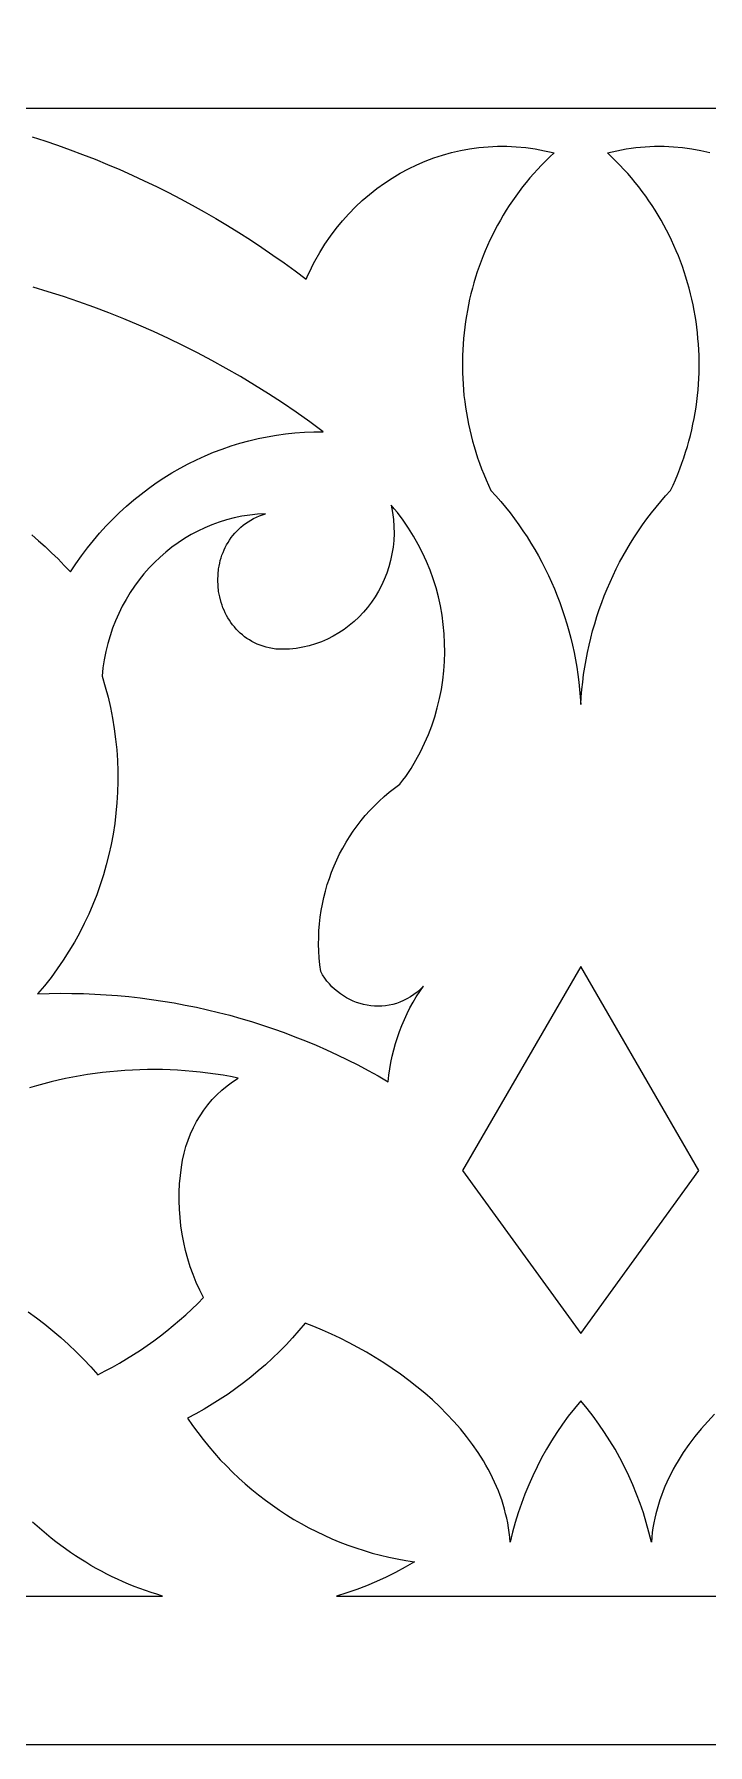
# Model space of a CAD drawing. Extents: x -1429 to -724, y 80 to 630.
# Drawn here: x -1039.6 to -1016.9, y 144.7 to 202.2 of the extents above; entities that cross this region are included whole.
import ezdxf

# ---------------------------------------------------------------- set-up
doc = ezdxf.new("R2010")
doc.units = 0
doc.layers.add('LAYER_1', color=18, linetype='CONTINUOUS')

msp = doc.modelspace()

# ---------------------------------------------------------------- linework, layer by layer
at = {"layer": 'LAYER_1'}
for points in [[(-784.299, 144.673), (-1369.299, 144.673), (-1369.299, 569.673), (-994.512, 569.673), (-784.299, 409.912)], [(-1027.532, 186.101), (-1027.501, 185.862), (-1027.485, 185.625), (-1027.481, 185.39), (-1027.491, 185.158), (-1027.514, 184.929), (-1027.55, 184.704), (-1027.597, 184.482), (-1027.656, 184.265), (-1027.727, 184.053), (-1027.809, 183.846), (-1027.901, 183.645), (-1028.004, 183.45), (-1028.117, 183.262), (-1028.24, 183.08), (-1028.372, 182.907), (-1028.512, 182.741), (-1028.662, 182.583), (-1028.82, 182.435), (-1028.985, 182.295), (-1029.158, 182.165), (-1029.339, 182.046), (-1029.526, 181.937), (-1029.72, 181.839), (-1029.92, 181.752), (-1030.125, 181.678), (-1030.336, 181.615), (-1030.552, 181.566), (-1030.773, 181.529), (-1030.999, 181.507), (-1031.228, 181.498), (-1031.461, 181.504), (-1031.572, 181.521), (-1031.679, 181.543), (-1031.784, 181.569), (-1031.885, 181.599), (-1031.983, 181.633), (-1032.078, 181.672), (-1032.17, 181.714), (-1032.258, 181.76), (-1032.344, 181.81), (-1032.426, 181.863), (-1032.505, 181.92), (-1032.581, 181.979), (-1032.653, 182.042), (-1032.722, 182.108), (-1032.788, 182.177), (-1032.851, 182.248), (-1032.91, 182.321), (-1032.966, 182.397), (-1033.019, 182.476), (-1033.068, 182.556), (-1033.115, 182.638), (-1033.157, 182.722), (-1033.197, 182.808), (-1033.233, 182.896), (-1033.265, 182.984), (-1033.295, 183.074), (-1033.343, 183.257), (-1033.378, 183.444), (-1033.399, 183.633), (-1033.406, 183.823), (-1033.4, 184.013), (-1033.379, 184.201), (-1033.363, 184.295), (-1033.344, 184.388), (-1033.322, 184.48), (-1033.295, 184.571), (-1033.266, 184.662), (-1033.232, 184.75), (-1033.195, 184.838), (-1033.155, 184.924), (-1033.111, 185.008), (-1033.063, 185.091), (-1033.012, 185.171), (-1032.957, 185.25), (-1032.898, 185.326), (-1032.836, 185.4), (-1032.77, 185.471), (-1032.7, 185.54), (-1032.627, 185.606), (-1032.55, 185.669), (-1032.47, 185.729), (-1032.385, 185.786), (-1032.297, 185.84), (-1032.205, 185.89), (-1032.11, 185.936), (-1032.01, 185.979), (-1031.907, 186.018), (-1031.8, 186.053), (-1032.069, 186.037), (-1032.335, 186.009), (-1032.597, 185.968), (-1032.855, 185.915), (-1033.109, 185.849), (-1033.358, 185.772), (-1033.603, 185.683), (-1033.842, 185.584), (-1034.076, 185.473), (-1034.304, 185.352), (-1034.526, 185.22), (-1034.742, 185.079), (-1034.952, 184.928), (-1035.155, 184.767), (-1035.35, 184.597), (-1035.538, 184.418), (-1035.718, 184.231), (-1035.891, 184.035), (-1036.055, 183.832), (-1036.21, 183.62), (-1036.356, 183.402), (-1036.494, 183.176), (-1036.621, 182.943), (-1036.74, 182.704), (-1036.848, 182.459), (-1036.945, 182.207), (-1037.032, 181.95), (-1037.108, 181.687), (-1037.173, 181.42), (-1037.227, 181.147), (-1037.268, 180.87), (-1037.298, 180.589), (-1037.193, 180.241), (-1037.099, 179.89), (-1037.018, 179.538), (-1036.948, 179.184), (-1036.889, 178.829), (-1036.843, 178.474), (-1036.807, 178.118), (-1036.783, 177.762), (-1036.77, 177.406), (-1036.769, 177.05), (-1036.779, 176.695), (-1036.8, 176.341), (-1036.832, 175.988), (-1036.875, 175.637), (-1036.929, 175.288), (-1036.994, 174.94), (-1037.069, 174.596), (-1037.156, 174.254), (-1037.253, 173.915), (-1037.361, 173.579), (-1037.48, 173.247), (-1037.609, 172.919), (-1037.749, 172.595), (-1037.899, 172.275), (-1038.06, 171.96), (-1038.23, 171.651), (-1038.411, 171.346), (-1038.603, 171.048), (-1038.804, 170.755), (-1039.016, 170.468), (-1039.237, 170.188), (-1039.469, 169.915), (-1039.083, 169.928), (-1038.698, 169.933), (-1038.313, 169.932), (-1037.928, 169.923), (-1037.544, 169.908), (-1037.161, 169.886), (-1036.778, 169.857), (-1036.396, 169.821), (-1036.015, 169.778), (-1035.635, 169.729), (-1035.256, 169.672), (-1034.878, 169.609), (-1034.501, 169.54), (-1034.126, 169.463), (-1033.752, 169.38), (-1033.379, 169.29), (-1033.007, 169.194), (-1032.638, 169.091), (-1032.27, 168.981), (-1031.904, 168.865), (-1031.539, 168.742), (-1031.177, 168.612), (-1030.816, 168.476), (-1030.458, 168.334), (-1030.102, 168.185), (-1029.748, 168.029), (-1029.396, 167.867), (-1029.047, 167.699), (-1028.7, 167.524), (-1028.356, 167.343), (-1028.014, 167.155), (-1027.676, 166.962), (-1027.653, 167.179), (-1027.623, 167.396), (-1027.586, 167.611), (-1027.542, 167.824), (-1027.491, 168.035), (-1027.433, 168.244), (-1027.368, 168.45), (-1027.297, 168.655), (-1027.219, 168.856), (-1027.134, 169.054), (-1027.043, 169.25), (-1026.945, 169.442), (-1026.841, 169.631), (-1026.731, 169.816), (-1026.614, 169.997), (-1026.491, 170.174), (-1026.596, 170.071), (-1026.704, 169.977), (-1026.815, 169.892), (-1026.929, 169.815), (-1027.045, 169.748), (-1027.163, 169.688), (-1027.282, 169.638), (-1027.403, 169.595), (-1027.525, 169.56), (-1027.648, 169.534), (-1027.772, 169.515), (-1027.895, 169.503), (-1028.019, 169.5), (-1028.142, 169.503), (-1028.264, 169.514), (-1028.386, 169.532), (-1028.506, 169.557), (-1028.624, 169.589), (-1028.741, 169.627), (-1028.855, 169.672), (-1028.967, 169.723), (-1029.076, 169.78), (-1029.182, 169.844), (-1029.284, 169.913), (-1029.383, 169.989), (-1029.478, 170.07), (-1029.568, 170.156), (-1029.654, 170.248), (-1029.735, 170.345), (-1029.811, 170.447), (-1029.881, 170.554), (-1029.945, 170.666), (-1029.975, 170.896), (-1029.997, 171.125), (-1030.01, 171.354), (-1030.016, 171.583), (-1030.014, 171.811), (-1030.004, 172.038), (-1029.987, 172.264), (-1029.961, 172.489), (-1029.929, 172.712), (-1029.889, 172.934), (-1029.841, 173.153), (-1029.786, 173.371), (-1029.724, 173.586), (-1029.655, 173.798), (-1029.579, 174.008), (-1029.496, 174.215), (-1029.405, 174.419), (-1029.309, 174.62), (-1029.205, 174.817), (-1029.095, 175.01), (-1028.978, 175.199), (-1028.854, 175.384), (-1028.725, 175.565), (-1028.588, 175.741), (-1028.446, 175.913), (-1028.298, 176.079), (-1028.143, 176.24), (-1027.982, 176.396), (-1027.816, 176.547), (-1027.643, 176.691), (-1027.465, 176.83), (-1027.281, 176.962), (-1027.183, 177.093), (-1027.089, 177.226), (-1026.91, 177.496), (-1026.745, 177.772), (-1026.592, 178.054), (-1026.453, 178.342), (-1026.327, 178.634), (-1026.213, 178.93), (-1026.113, 179.23), (-1026.026, 179.533), (-1025.951, 179.839), (-1025.89, 180.148), (-1025.842, 180.458), (-1025.807, 180.77), (-1025.784, 181.082), (-1025.775, 181.396), (-1025.778, 181.709), (-1025.794, 182.022), (-1025.824, 182.334), (-1025.866, 182.644), (-1025.921, 182.953), (-1025.988, 183.259), (-1026.069, 183.563), (-1026.162, 183.863), (-1026.269, 184.159), (-1026.388, 184.452), (-1026.519, 184.739), (-1026.664, 185.022), (-1026.821, 185.299), (-1026.991, 185.57), (-1027.174, 185.834), (-1027.369, 186.091), (-1027.471, 186.217), (-1027.577, 186.341)], [(-1025.175, 163.979), (-1021.202, 158.503), (-1017.229, 163.979), (-1021.202, 170.84)]]:
    msp.add_lwpolyline(points, close=True, dxfattribs=at)
for points in [[(-998.822, 199.673), (-1043.582, 199.673)], [(-1039.654, 198.725), (-1039.226, 198.586), (-1038.8, 198.441), (-1038.376, 198.29), (-1037.955, 198.132), (-1037.535, 197.968), (-1037.118, 197.797), (-1036.703, 197.62), (-1036.291, 197.437), (-1035.88, 197.247), (-1035.473, 197.051), (-1035.068, 196.849), (-1034.666, 196.64), (-1034.266, 196.425), (-1033.87, 196.204), (-1033.476, 195.977), (-1033.085, 195.743), (-1032.697, 195.504), (-1032.312, 195.258), (-1031.93, 195.006), (-1031.552, 194.748), (-1031.177, 194.484), (-1030.805, 194.214), (-1030.436, 193.938), (-1030.367, 194.094), (-1030.295, 194.247), (-1030.221, 194.398), (-1030.143, 194.547), (-1029.979, 194.837), (-1029.804, 195.117), (-1029.619, 195.387), (-1029.423, 195.647), (-1029.218, 195.897), (-1029.003, 196.136), (-1028.78, 196.365), (-1028.548, 196.582), (-1028.308, 196.788), (-1028.06, 196.983), (-1027.805, 197.167), (-1027.543, 197.338), (-1027.274, 197.498), (-1026.999, 197.646), (-1026.719, 197.781), (-1026.433, 197.903), (-1026.143, 198.013), (-1025.847, 198.109), (-1025.548, 198.193), (-1025.245, 198.263), (-1024.939, 198.319), (-1024.63, 198.362), (-1024.318, 198.391), (-1024.004, 198.405), (-1023.688, 198.405), (-1023.372, 198.39), (-1023.054, 198.361), (-1022.895, 198.341), (-1022.735, 198.316), (-1022.576, 198.288), (-1022.417, 198.257), (-1022.258, 198.221), (-1022.099, 198.181), (-1022.243, 198.048), (-1022.383, 197.911), (-1022.52, 197.772), (-1022.654, 197.63), (-1022.784, 197.486), (-1022.911, 197.34), (-1023.035, 197.191), (-1023.155, 197.04), (-1023.272, 196.887), (-1023.386, 196.731), (-1023.497, 196.574), (-1023.604, 196.414), (-1023.707, 196.253), (-1023.807, 196.089), (-1023.904, 195.924), (-1023.997, 195.757), (-1024.087, 195.588), (-1024.174, 195.417), (-1024.257, 195.245), (-1024.336, 195.072), (-1024.412, 194.897), (-1024.485, 194.72), (-1024.554, 194.542), (-1024.619, 194.363), (-1024.681, 194.183), (-1024.74, 194.001), (-1024.795, 193.818), (-1024.846, 193.634), (-1024.894, 193.45), (-1024.938, 193.264), (-1024.978, 193.077), (-1025.015, 192.89), (-1025.048, 192.702), (-1025.078, 192.513), (-1025.104, 192.324), (-1025.126, 192.134), (-1025.145, 191.943), (-1025.16, 191.752), (-1025.171, 191.561), (-1025.179, 191.369), (-1025.183, 191.177), (-1025.183, 190.985), (-1025.18, 190.793), (-1025.172, 190.601), (-1025.161, 190.408), (-1025.146, 190.216), (-1025.128, 190.024), (-1025.105, 189.832), (-1025.079, 189.64), (-1025.049, 189.449), (-1025.015, 189.258), (-1024.977, 189.067), (-1024.936, 188.877), (-1024.89, 188.687), (-1024.841, 188.498), (-1024.788, 188.31), (-1024.731, 188.122), (-1024.67, 187.935), (-1024.605, 187.749), (-1024.536, 187.564), (-1024.463, 187.38), (-1024.386, 187.197), (-1024.305, 187.015), (-1024.221, 186.834), (-1024.054, 186.651), (-1023.891, 186.464), (-1023.733, 186.274), (-1023.579, 186.08), (-1023.429, 185.884), (-1023.284, 185.684), (-1023.144, 185.48), (-1023.008, 185.274), (-1022.877, 185.065), (-1022.75, 184.853), (-1022.628, 184.638), (-1022.51, 184.421), (-1022.398, 184.201), (-1022.29, 183.978), (-1022.187, 183.753), (-1022.088, 183.526), (-1021.995, 183.296), (-1021.906, 183.065), (-1021.823, 182.831), (-1021.744, 182.595), (-1021.671, 182.357), (-1021.602, 182.118), (-1021.539, 181.876), (-1021.48, 181.634), (-1021.427, 181.389), (-1021.379, 181.143), (-1021.337, 180.896), (-1021.299, 180.647), (-1021.267, 180.397), (-1021.24, 180.146), (-1021.219, 179.894), (-1021.202, 179.642), (-1021.185, 179.894), (-1021.164, 180.146), (-1021.137, 180.397), (-1021.105, 180.647), (-1021.067, 180.896), (-1021.025, 181.143), (-1020.977, 181.389), (-1020.924, 181.634), (-1020.865, 181.876), (-1020.802, 182.118), (-1020.733, 182.357), (-1020.66, 182.595), (-1020.581, 182.831), (-1020.498, 183.065), (-1020.409, 183.296), (-1020.316, 183.526), (-1020.218, 183.753), (-1020.114, 183.978), (-1020.006, 184.201), (-1019.894, 184.421), (-1019.776, 184.638), (-1019.654, 184.853), (-1019.527, 185.065), (-1019.396, 185.274), (-1019.26, 185.48), (-1019.12, 185.684), (-1018.975, 185.884), (-1018.825, 186.08), (-1018.671, 186.274), (-1018.513, 186.464), (-1018.35, 186.651), (-1018.183, 186.834), (-1018.099, 187.015), (-1018.018, 187.197), (-1017.941, 187.38), (-1017.868, 187.564), (-1017.8, 187.749), (-1017.735, 187.935), (-1017.674, 188.122), (-1017.616, 188.31), (-1017.563, 188.498), (-1017.514, 188.687), (-1017.468, 188.877), (-1017.427, 189.067), (-1017.389, 189.258), (-1017.355, 189.449), (-1017.325, 189.64), (-1017.299, 189.832), (-1017.277, 190.024), (-1017.258, 190.216), (-1017.243, 190.408), (-1017.232, 190.601), (-1017.225, 190.793), (-1017.221, 190.985), (-1017.221, 191.177), (-1017.225, 191.369), (-1017.233, 191.561), (-1017.244, 191.752), (-1017.259, 191.943), (-1017.278, 192.134), (-1017.3, 192.324), (-1017.326, 192.513), (-1017.356, 192.702), (-1017.389, 192.89), (-1017.426, 193.077), (-1017.467, 193.264), (-1017.511, 193.45), (-1017.558, 193.634), (-1017.61, 193.818), (-1017.665, 194.001), (-1017.723, 194.183), (-1017.785, 194.363), (-1017.85, 194.542), (-1017.919, 194.72), (-1017.992, 194.897), (-1018.068, 195.072), (-1018.147, 195.245), (-1018.23, 195.417), (-1018.317, 195.588), (-1018.407, 195.757), (-1018.5, 195.924), (-1018.597, 196.089), (-1018.697, 196.253), (-1018.801, 196.414), (-1018.908, 196.574), (-1019.018, 196.731), (-1019.132, 196.887), (-1019.249, 197.04), (-1019.369, 197.191), (-1019.493, 197.34), (-1019.62, 197.486), (-1019.751, 197.63), (-1019.884, 197.772), (-1020.021, 197.911), (-1020.162, 198.048), (-1020.305, 198.181), (-1020.146, 198.221), (-1019.987, 198.257), (-1019.828, 198.288), (-1019.669, 198.316), (-1019.51, 198.341), (-1019.35, 198.361), (-1019.033, 198.39), (-1018.716, 198.405), (-1018.4, 198.405), (-1018.086, 198.391), (-1017.775, 198.362), (-1017.465, 198.319), (-1017.159, 198.263), (-1016.856, 198.193)], [(-1039.662, 185.342), (-1039.436, 185.147), (-1039.214, 184.948), (-1038.995, 184.743), (-1038.78, 184.533), (-1038.568, 184.319), (-1038.361, 184.099), (-1038.179, 184.375), (-1037.991, 184.643), (-1037.794, 184.904), (-1037.591, 185.158), (-1037.381, 185.404), (-1037.165, 185.642), (-1036.942, 185.873), (-1036.712, 186.096), (-1036.477, 186.311), (-1036.236, 186.518), (-1035.989, 186.716), (-1035.737, 186.907), (-1035.48, 187.089), (-1035.217, 187.262), (-1034.95, 187.427), (-1034.678, 187.584), (-1034.402, 187.731), (-1034.121, 187.87), (-1033.837, 187.999), (-1033.548, 188.119), (-1033.256, 188.23), (-1032.961, 188.332), (-1032.662, 188.424), (-1032.36, 188.507), (-1032.055, 188.579), (-1031.748, 188.643), (-1031.438, 188.696), (-1031.127, 188.739), (-1030.813, 188.772), (-1030.497, 188.794), (-1030.179, 188.807), (-1029.86, 188.808), (-1030.314, 189.141), (-1030.772, 189.464), (-1031.234, 189.777), (-1031.701, 190.081), (-1032.171, 190.376), (-1032.645, 190.662), (-1033.123, 190.938), (-1033.605, 191.204), (-1034.09, 191.461), (-1034.578, 191.709), (-1035.07, 191.947), (-1035.565, 192.176), (-1036.062, 192.396), (-1036.563, 192.606), (-1037.067, 192.806), (-1037.573, 192.997), (-1038.081, 193.179), (-1038.592, 193.351), (-1039.106, 193.514), (-1039.621, 193.667)], [(-1039.787, 159.227), (-1039.506, 159.023), (-1039.229, 158.811), (-1038.957, 158.592), (-1038.69, 158.364), (-1038.429, 158.129), (-1038.172, 157.887), (-1037.922, 157.637), (-1037.677, 157.379), (-1037.438, 157.114), (-1037.193, 157.239), (-1036.951, 157.368), (-1036.711, 157.503), (-1036.475, 157.643), (-1036.241, 157.788), (-1036.01, 157.938), (-1035.783, 158.093), (-1035.558, 158.253), (-1035.337, 158.418), (-1035.119, 158.588), (-1034.905, 158.762), (-1034.694, 158.942), (-1034.486, 159.126), (-1034.282, 159.314), (-1034.082, 159.507), (-1033.885, 159.705), (-1034.012, 159.958), (-1034.129, 160.215), (-1034.235, 160.477), (-1034.331, 160.742), (-1034.416, 161.011), (-1034.49, 161.283), (-1034.553, 161.558), (-1034.606, 161.835), (-1034.648, 162.114), (-1034.678, 162.395), (-1034.698, 162.677), (-1034.707, 162.96), (-1034.704, 163.244), (-1034.691, 163.528), (-1034.666, 163.811), (-1034.629, 164.095), (-1034.592, 164.328), (-1034.543, 164.556), (-1034.481, 164.781), (-1034.408, 165), (-1034.323, 165.214), (-1034.227, 165.423), (-1034.12, 165.625), (-1034.003, 165.82), (-1033.876, 166.008), (-1033.738, 166.188), (-1033.591, 166.36), (-1033.435, 166.524), (-1033.269, 166.679), (-1033.095, 166.824), (-1032.912, 166.959), (-1032.722, 167.083), (-1032.976, 167.133), (-1033.231, 167.177), (-1033.486, 167.217), (-1033.74, 167.253), (-1033.995, 167.283), (-1034.25, 167.31), (-1034.505, 167.331), (-1034.759, 167.348), (-1035.014, 167.36), (-1035.268, 167.368), (-1035.522, 167.371), (-1035.775, 167.37), (-1036.028, 167.364), (-1036.281, 167.354), (-1036.533, 167.34), (-1036.784, 167.321), (-1037.035, 167.297), (-1037.285, 167.269), (-1037.535, 167.237), (-1037.784, 167.201), (-1038.032, 167.16), (-1038.279, 167.115), (-1038.525, 167.065), (-1038.77, 167.011), (-1039.015, 166.953), (-1039.258, 166.891), (-1039.5, 166.825), (-1039.741, 166.754)], [(-1016.702, 155.791), (-1016.933, 155.545), (-1017.154, 155.292), (-1017.365, 155.032), (-1017.565, 154.767), (-1017.753, 154.496), (-1017.928, 154.218), (-1018.011, 154.078), (-1018.09, 153.935), (-1018.166, 153.792), (-1018.238, 153.647), (-1018.307, 153.501), (-1018.372, 153.353), (-1018.433, 153.205), (-1018.49, 153.055), (-1018.543, 152.903), (-1018.592, 152.751), (-1018.637, 152.597), (-1018.678, 152.442), (-1018.714, 152.286), (-1018.746, 152.129), (-1018.773, 151.97), (-1018.795, 151.811), (-1018.813, 151.65), (-1018.827, 151.488), (-1018.907, 151.818), (-1018.997, 152.144), (-1019.097, 152.466), (-1019.206, 152.785), (-1019.324, 153.1), (-1019.451, 153.411), (-1019.587, 153.717), (-1019.732, 154.019), (-1019.886, 154.315), (-1020.049, 154.607), (-1020.22, 154.893), (-1020.4, 155.174), (-1020.588, 155.449), (-1020.784, 155.718), (-1020.989, 155.982), (-1021.202, 156.238), (-1021.416, 155.982), (-1021.62, 155.718), (-1021.816, 155.449), (-1022.005, 155.174), (-1022.184, 154.893), (-1022.355, 154.607), (-1022.518, 154.315), (-1022.672, 154.019), (-1022.817, 153.717), (-1022.953, 153.411), (-1023.081, 153.1), (-1023.199, 152.785), (-1023.308, 152.466), (-1023.407, 152.144), (-1023.497, 151.818), (-1023.578, 151.488), (-1023.591, 151.65), (-1023.609, 151.811), (-1023.631, 151.97), (-1023.659, 152.129), (-1023.69, 152.286), (-1023.727, 152.442), (-1023.767, 152.597), (-1023.812, 152.751), (-1023.861, 152.903), (-1023.914, 153.055), (-1023.971, 153.205), (-1024.032, 153.353), (-1024.097, 153.501), (-1024.166, 153.647), (-1024.238, 153.792), (-1024.314, 153.935), (-1024.393, 154.078), (-1024.476, 154.218), (-1024.651, 154.496), (-1024.839, 154.767), (-1025.039, 155.032), (-1025.25, 155.292), (-1025.471, 155.545), (-1025.702, 155.791), (-1025.943, 156.031), (-1026.192, 156.264), (-1026.448, 156.491), (-1026.712, 156.71), (-1026.982, 156.922), (-1027.258, 157.126), (-1027.538, 157.323), (-1027.823, 157.513), (-1028.112, 157.694), (-1028.404, 157.868), (-1028.697, 158.033), (-1028.993, 158.19), (-1029.289, 158.338), (-1029.585, 158.478), (-1029.881, 158.609), (-1030.176, 158.731), (-1030.468, 158.843), (-1030.677, 158.596), (-1030.892, 158.354), (-1031.112, 158.118), (-1031.337, 157.889), (-1031.568, 157.666), (-1031.805, 157.449), (-1032.046, 157.239), (-1032.293, 157.035), (-1032.544, 156.838), (-1032.8, 156.648), (-1033.061, 156.464), (-1033.326, 156.287), (-1033.596, 156.118), (-1033.869, 155.956), (-1034.147, 155.8), (-1034.429, 155.652), (-1034.258, 155.406), (-1034.082, 155.165), (-1033.9, 154.93), (-1033.713, 154.7), (-1033.52, 154.476), (-1033.323, 154.257), (-1033.12, 154.045), (-1032.913, 153.838), (-1032.7, 153.637), (-1032.484, 153.442), (-1032.262, 153.253), (-1032.037, 153.07), (-1031.807, 152.893), (-1031.573, 152.723), (-1031.335, 152.559), (-1031.093, 152.402), (-1030.848, 152.251), (-1030.599, 152.107), (-1030.346, 151.969), (-1030.09, 151.838), (-1029.831, 151.715), (-1029.568, 151.598), (-1029.303, 151.488), (-1029.034, 151.385), (-1028.763, 151.289), (-1028.489, 151.2), (-1028.213, 151.119), (-1027.934, 151.045), (-1027.653, 150.979), (-1027.37, 150.92), (-1027.085, 150.869), (-1026.797, 150.825), (-1027.109, 150.642), (-1027.426, 150.47), (-1027.747, 150.308), (-1028.072, 150.159), (-1028.401, 150.02), (-1028.734, 149.893), (-1029.071, 149.777), (-1029.411, 149.673), (-1012.994, 149.673)], [(-1052.043, 149.673), (-1035.264, 149.673), (-1035.458, 149.731), (-1035.65, 149.793), (-1035.841, 149.858), (-1036.03, 149.927), (-1036.218, 149.999), (-1036.405, 150.075), (-1036.591, 150.154), (-1036.775, 150.237), (-1036.957, 150.324), (-1037.138, 150.414), (-1037.318, 150.507), (-1037.496, 150.604), (-1037.672, 150.704), (-1037.846, 150.807), (-1038.018, 150.914), (-1038.189, 151.024), (-1038.358, 151.138), (-1038.525, 151.255), (-1038.69, 151.375), (-1038.853, 151.498), (-1039.014, 151.624), (-1039.173, 151.754), (-1039.33, 151.887), (-1039.484, 152.023), (-1039.637, 152.162)]]:
    msp.add_lwpolyline(points, dxfattribs=at)

doc.saveas('drawing.dxf')
